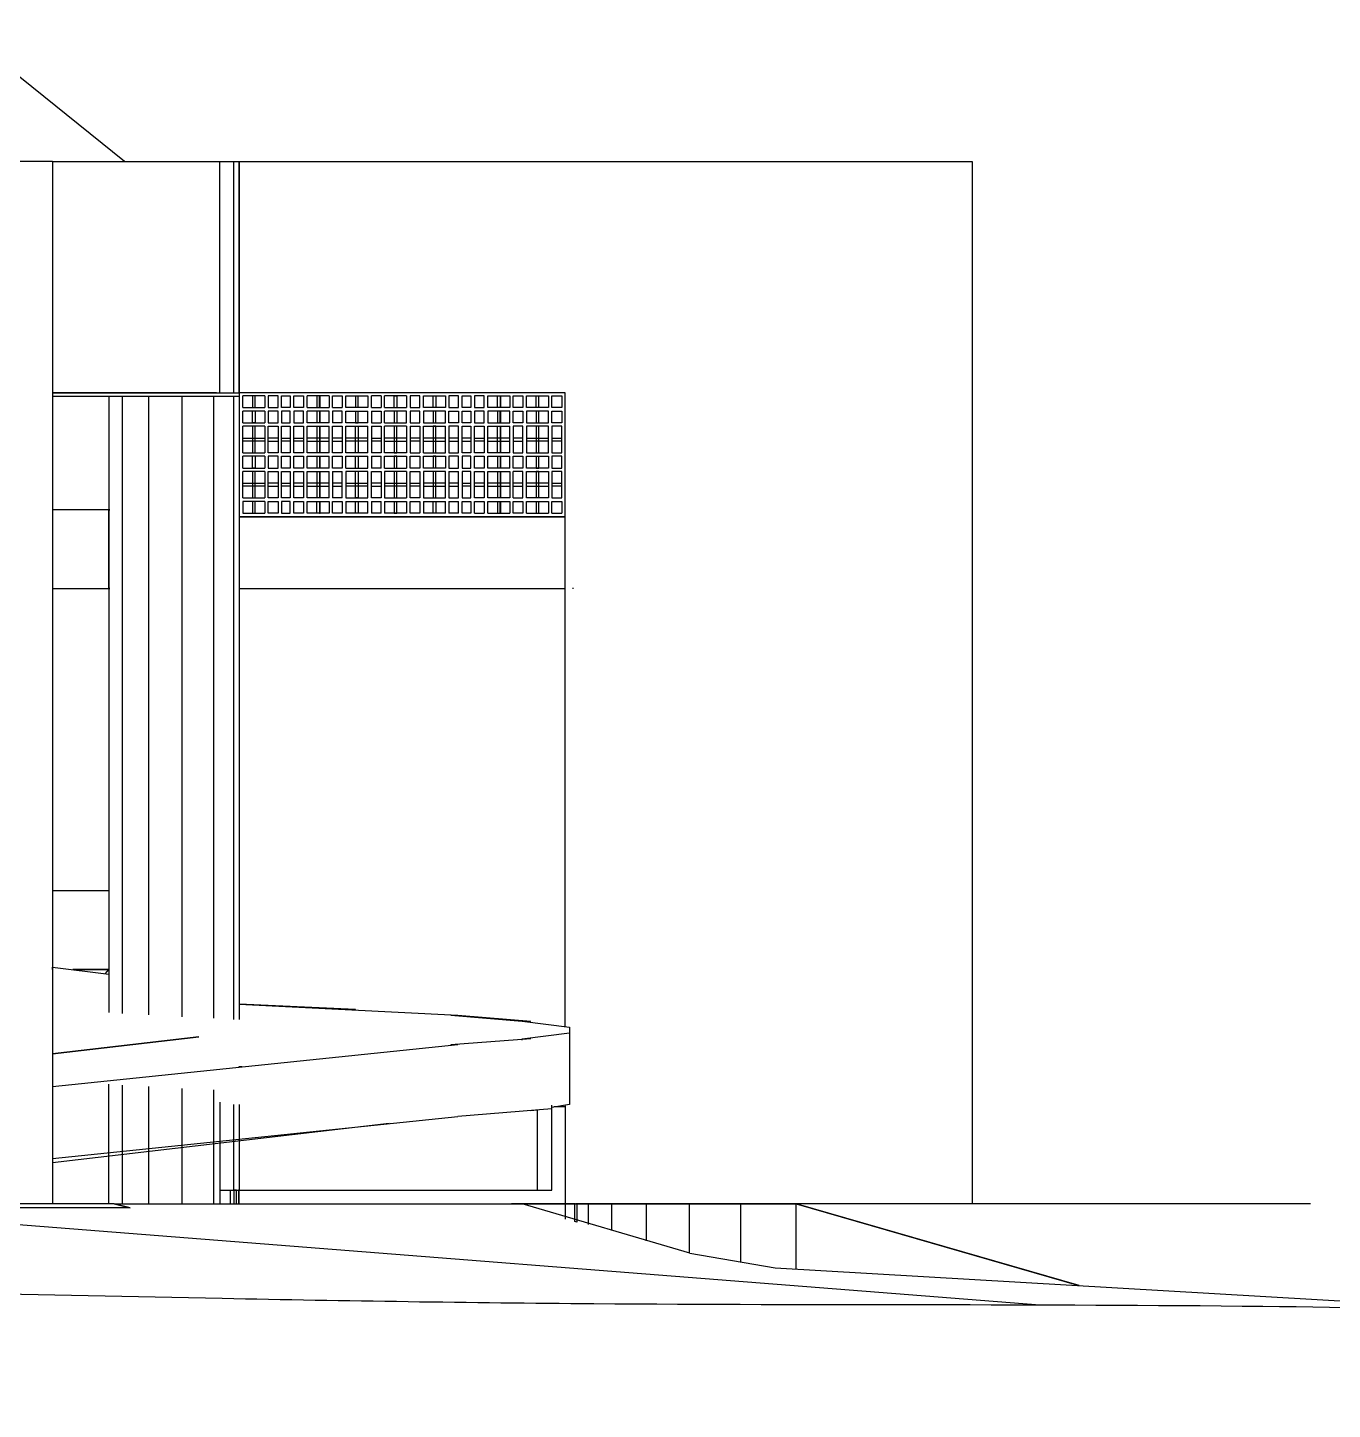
# Model space of a CAD drawing. Extents: x -748 to 161, y 105 to 425.
# Drawn here: x 117.25 to 137.28, y 386.05 to 407.26 of the extents above; entities that cross this region are included whole.
import ezdxf

# ---------------------------------------------------------------- set-up
doc = ezdxf.new("R2010")
doc.units = 0
doc.header["$LTSCALE"] = 2
doc.header["$MEASUREMENT"] = 0
doc.layers.get('0').update_dxf_attribs({"linetype": 'CONTINUOUS'})
doc.layers.add('02', color=2, linetype='CONTINUOUS')
doc.layers.add('LINHA_CHAO', color=6, linetype='CONTINUOUS')

msp = doc.modelspace()

# ---------------------------------------------------------------- linework, layer by layer
at = {"color": 1, "linetype": 'Continuous'}
for p, q in [((118.74, 405.207), (116.186, 407.262)), ((117.633, 405.207), (99.069, 405.207)), ((117.633, 405.207), (117.633, 389.207)), ((117.944, 392.804), (118.498, 392.804))]:
    msp.add_line(p, q, dxfattribs=at)
at = {"color": 8, "linetype": 'Continuous'}
for p, q in [((117.633, 405.207), (131.749, 405.207)), ((120.202, 401.655), (120.202, 405.207)), ((120.418, 401.655), (120.418, 405.207)), ((120.499, 401.655), (120.499, 405.207)), ((120.499, 405.207), (120.499, 392.035)), ((131.749, 405.207), (131.749, 389.207)), ((120.148, 401.655), (117.633, 401.655)), ((117.633, 401.655), (120.202, 401.655)), ((117.633, 401.655), (120.499, 401.655)), ((117.633, 401.605), (120.499, 401.605)), ((118.498, 401.605), (118.498, 392.146)), ((118.512, 401.655), (118.525, 401.655)), ((118.701, 401.605), (118.701, 392.127)), ((119.107, 401.605), (119.107, 392.106)), ((119.62, 401.605), (119.62, 392.08)), ((120.107, 392.055), (120.107, 401.605)), ((120.418, 392.039), (120.418, 401.605)), ((125.502, 401.655), (120.486, 401.655)), ((120.499, 401.646), (120.499, 401.664)), ((125.502, 401.655), (120.499, 401.655)), ((120.553, 401.43), (120.553, 401.61)), ((120.891, 401.61), (120.553, 401.61)), ((120.702, 401.61), (120.702, 401.43)), ((120.743, 401.43), (120.743, 401.61)), ((120.891, 401.61), (120.891, 401.43)), ((121.094, 401.61), (120.945, 401.61)), ((120.945, 401.61), (120.945, 401.43)), ((121.094, 401.43), (121.094, 401.61)), ((121.148, 401.43), (121.148, 401.61)), ((121.148, 401.61), (121.283, 401.61)), ((121.283, 401.61), (121.283, 401.43)), ((121.337, 401.43), (121.337, 401.61)), ((121.337, 401.61), (121.486, 401.61)), ((121.486, 401.61), (121.486, 401.43)), ((121.878, 401.61), (121.54, 401.61)), ((121.54, 401.43), (121.54, 401.61)), ((121.689, 401.61), (121.689, 401.43)), ((121.73, 401.43), (121.73, 401.61)), ((121.743, 401.43), (121.743, 401.61)), ((121.878, 401.61), (121.878, 401.43)), ((121.932, 401.61), (122.081, 401.61)), ((121.932, 401.43), (121.932, 401.61)), ((122.081, 401.61), (122.081, 401.43)), ((122.135, 401.61), (122.473, 401.61)), ((122.135, 401.43), (122.135, 401.61)), ((122.284, 401.61), (122.284, 401.43)), ((122.325, 401.43), (122.325, 401.61)), ((122.473, 401.61), (122.473, 401.43)), ((122.676, 401.61), (122.527, 401.61)), ((122.527, 401.43), (122.527, 401.61)), ((122.676, 401.61), (122.676, 401.43)), ((123.068, 401.61), (122.73, 401.61)), ((122.73, 401.43), (122.73, 401.61)), ((122.879, 401.43), (122.879, 401.61)), ((122.879, 401.61), (122.919, 401.61)), ((122.919, 401.61), (122.919, 401.43)), ((123.068, 401.61), (123.068, 401.43)), ((123.271, 401.61), (123.122, 401.61)), ((123.122, 401.61), (123.122, 401.43)), ((123.271, 401.43), (123.271, 401.61)), ((123.325, 401.43), (123.325, 401.61)), ((123.325, 401.61), (123.663, 401.61)), ((123.474, 401.43), (123.474, 401.61)), ((123.514, 401.61), (123.514, 401.43)), ((123.663, 401.61), (123.663, 401.43)), ((123.866, 401.61), (123.717, 401.61)), ((123.717, 401.61), (123.717, 401.43)), ((123.866, 401.43), (123.866, 401.61)), ((123.92, 401.43), (123.92, 401.61)), ((123.92, 401.61), (124.055, 401.61)), ((124.055, 401.61), (124.055, 401.43)), ((124.258, 401.61), (124.109, 401.61)), ((124.109, 401.61), (124.109, 401.43)), ((124.258, 401.43), (124.258, 401.61)), ((124.312, 401.43), (124.312, 401.61)), ((124.312, 401.61), (124.65, 401.61)), ((124.461, 401.43), (124.461, 401.61)), ((124.501, 401.61), (124.501, 401.43)), ((124.515, 401.43), (124.515, 401.61)), ((124.65, 401.61), (124.65, 401.43)), ((124.704, 401.43), (124.704, 401.61)), ((124.704, 401.61), (124.853, 401.61)), ((124.853, 401.61), (124.853, 401.43)), ((124.907, 401.61), (125.245, 401.61)), ((124.907, 401.43), (124.907, 401.61)), ((125.056, 401.43), (125.056, 401.61)), ((125.096, 401.43), (125.096, 401.61)), ((125.245, 401.61), (125.245, 401.43)), ((125.299, 401.61), (125.448, 401.61)), ((125.299, 401.43), (125.299, 401.61)), ((125.448, 401.61), (125.448, 401.43)), ((125.502, 391.929), (125.502, 401.655)), ((120.553, 401.43), (120.891, 401.43)), ((120.553, 401.196), (120.553, 401.376)), ((120.891, 401.376), (120.553, 401.376)), ((120.702, 401.43), (120.743, 401.43)), ((120.702, 401.196), (120.702, 401.376)), ((120.743, 401.376), (120.743, 401.196)), ((120.891, 401.376), (120.891, 401.196)), ((120.945, 401.43), (121.094, 401.43)), ((121.094, 401.376), (120.945, 401.376)), ((120.945, 401.376), (120.945, 401.196)), ((121.094, 401.196), (121.094, 401.376)), ((121.283, 401.43), (121.148, 401.43)), ((121.283, 401.376), (121.148, 401.376)), ((121.148, 401.376), (121.148, 401.196)), ((121.283, 401.196), (121.283, 401.376)), ((121.486, 401.43), (121.337, 401.43)), ((121.486, 401.376), (121.337, 401.376)), ((121.337, 401.376), (121.337, 401.196)), ((121.486, 401.196), (121.486, 401.376)), ((121.54, 401.43), (121.878, 401.43)), ((121.878, 401.376), (121.54, 401.376)), ((121.54, 401.196), (121.54, 401.376)), ((121.689, 401.376), (121.689, 401.196)), ((121.73, 401.376), (121.73, 401.196)), ((121.743, 401.196), (121.743, 401.376)), ((121.878, 401.196), (121.878, 401.376)), ((121.932, 401.43), (122.081, 401.43)), ((122.081, 401.376), (121.932, 401.376)), ((121.932, 401.376), (121.932, 401.196)), ((122.081, 401.196), (122.081, 401.376)), ((122.473, 401.43), (122.135, 401.43)), ((122.135, 401.376), (122.473, 401.376)), ((122.135, 401.196), (122.135, 401.376)), ((122.284, 401.376), (122.284, 401.196)), ((122.325, 401.196), (122.325, 401.376)), ((122.473, 401.196), (122.473, 401.376)), ((122.527, 401.43), (122.676, 401.43)), ((122.527, 401.376), (122.676, 401.376)), ((122.527, 401.376), (122.527, 401.196)), ((122.676, 401.376), (122.676, 401.196)), ((122.73, 401.43), (123.068, 401.43)), ((123.068, 401.376), (122.73, 401.376)), ((122.73, 401.196), (122.73, 401.376)), ((122.879, 401.376), (122.879, 401.196)), ((122.919, 401.376), (122.919, 401.196)), ((123.068, 401.196), (123.068, 401.376)), ((123.122, 401.43), (123.271, 401.43)), ((123.271, 401.376), (123.122, 401.376)), ((123.122, 401.376), (123.122, 401.196)), ((123.271, 401.196), (123.271, 401.376)), ((123.663, 401.43), (123.325, 401.43)), ((123.663, 401.376), (123.325, 401.376)), ((123.325, 401.376), (123.325, 401.196)), ((123.514, 401.43), (123.474, 401.43)), ((123.514, 401.376), (123.474, 401.376)), ((123.474, 401.376), (123.474, 401.196)), ((123.514, 401.196), (123.514, 401.376)), ((123.663, 401.196), (123.663, 401.376)), ((123.717, 401.43), (123.866, 401.43)), ((123.717, 401.196), (123.717, 401.376)), ((123.717, 401.376), (123.866, 401.376)), ((123.866, 401.376), (123.866, 401.196)), ((124.055, 401.43), (123.92, 401.43)), ((123.92, 401.196), (123.92, 401.376)), ((123.92, 401.376), (124.055, 401.376)), ((124.055, 401.376), (124.055, 401.196)), ((124.109, 401.43), (124.258, 401.43)), ((124.258, 401.376), (124.109, 401.376)), ((124.109, 401.376), (124.109, 401.196)), ((124.258, 401.196), (124.258, 401.376)), ((124.65, 401.43), (124.312, 401.43)), ((124.65, 401.376), (124.312, 401.376)), ((124.312, 401.376), (124.312, 401.196)), ((124.501, 401.43), (124.461, 401.43)), ((124.501, 401.376), (124.461, 401.376)), ((124.461, 401.376), (124.461, 401.196)), ((124.501, 401.196), (124.501, 401.376)), ((124.515, 401.196), (124.515, 401.376)), ((124.65, 401.196), (124.65, 401.376)), ((124.853, 401.43), (124.704, 401.43)), ((124.704, 401.196), (124.704, 401.376)), ((124.704, 401.376), (124.853, 401.376)), ((124.853, 401.376), (124.853, 401.196)), ((125.245, 401.43), (124.907, 401.43)), ((125.245, 401.376), (124.907, 401.376)), ((124.907, 401.376), (124.907, 401.196)), ((125.096, 401.376), (125.056, 401.376)), ((125.056, 401.376), (125.056, 401.196)), ((125.096, 401.196), (125.096, 401.376)), ((125.245, 401.196), (125.245, 401.376)), ((125.448, 401.43), (125.299, 401.43)), ((125.299, 401.376), (125.448, 401.376)), ((125.299, 401.196), (125.299, 401.376)), ((125.448, 401.376), (125.448, 401.196)), ((120.553, 401.196), (120.891, 401.196)), ((120.553, 400.736), (120.553, 401.142)), ((120.891, 401.142), (120.553, 401.142)), ((120.743, 401.196), (120.702, 401.196)), ((120.702, 401.142), (120.702, 400.736)), ((120.743, 400.736), (120.743, 401.142)), ((120.891, 401.142), (120.891, 400.736)), ((120.945, 401.196), (121.094, 401.196)), ((120.945, 401.142), (121.094, 401.142)), ((120.945, 400.736), (120.945, 401.142)), ((121.094, 401.142), (121.094, 400.736)), ((121.148, 401.196), (121.283, 401.196)), ((121.148, 400.736), (121.148, 401.142)), ((121.148, 401.142), (121.283, 401.142)), ((121.283, 401.142), (121.283, 400.736)), ((121.337, 401.196), (121.486, 401.196)), ((121.337, 401.142), (121.486, 401.142)), ((121.337, 400.736), (121.337, 401.142)), ((121.486, 401.142), (121.486, 400.736)), ((121.878, 401.196), (121.54, 401.196)), ((121.54, 401.142), (121.878, 401.142)), ((121.54, 400.736), (121.54, 401.142)), ((121.689, 401.142), (121.689, 400.736)), ((121.73, 401.142), (121.73, 400.736)), ((121.743, 400.736), (121.743, 401.142)), ((121.878, 400.736), (121.878, 401.142)), ((122.081, 401.196), (121.932, 401.196)), ((121.932, 401.142), (122.081, 401.142)), ((121.932, 400.736), (121.932, 401.142)), ((122.081, 401.142), (122.081, 400.736)), ((122.473, 401.196), (122.135, 401.196)), ((122.135, 401.142), (122.473, 401.142)), ((122.135, 400.736), (122.135, 401.142)), ((122.284, 401.196), (122.325, 401.196)), ((122.284, 400.736), (122.284, 401.142)), ((122.325, 401.142), (122.325, 400.736)), ((122.473, 400.736), (122.473, 401.142)), ((122.527, 401.196), (122.676, 401.196)), ((122.527, 401.142), (122.676, 401.142)), ((122.527, 401.142), (122.527, 400.736)), ((122.676, 401.142), (122.676, 400.736)), ((122.73, 401.196), (123.068, 401.196)), ((123.068, 401.142), (122.73, 401.142)), ((122.73, 400.736), (122.73, 401.142)), ((122.879, 401.142), (122.879, 400.736)), ((122.919, 400.736), (122.919, 401.142)), ((123.068, 401.142), (123.068, 400.736)), ((123.122, 401.196), (123.271, 401.196)), ((123.122, 401.142), (123.271, 401.142)), ((123.122, 401.142), (123.122, 400.736)), ((123.271, 401.142), (123.271, 400.736)), ((123.325, 401.196), (123.663, 401.196)), ((123.325, 401.142), (123.663, 401.142)), ((123.325, 400.736), (123.325, 401.142)), ((123.514, 401.142), (123.474, 401.142)), ((123.474, 401.142), (123.474, 400.736)), ((123.514, 400.736), (123.514, 401.142)), ((123.663, 400.736), (123.663, 401.142)), ((123.866, 401.196), (123.717, 401.196)), ((123.866, 401.142), (123.717, 401.142)), ((123.717, 401.142), (123.717, 400.736)), ((123.866, 400.736), (123.866, 401.142)), ((124.055, 401.196), (123.92, 401.196)), ((123.92, 401.142), (124.055, 401.142)), ((123.92, 400.736), (123.92, 401.142)), ((124.055, 401.142), (124.055, 400.736)), ((124.109, 401.196), (124.258, 401.196)), ((124.109, 401.142), (124.258, 401.142)), ((124.109, 400.736), (124.109, 401.142)), ((124.258, 401.142), (124.258, 400.736)), ((124.312, 401.196), (124.65, 401.196)), ((124.312, 400.736), (124.312, 401.142)), ((124.312, 401.142), (124.65, 401.142)), ((124.461, 400.736), (124.461, 401.142)), ((124.501, 401.142), (124.501, 400.736)), ((124.515, 400.736), (124.515, 401.142)), ((124.65, 400.736), (124.65, 401.142)), ((124.853, 401.196), (124.704, 401.196)), ((124.853, 401.142), (124.704, 401.142)), ((124.704, 401.142), (124.704, 400.736)), ((124.853, 400.736), (124.853, 401.142)), ((124.907, 401.196), (125.245, 401.196)), ((125.245, 401.142), (124.907, 401.142)), ((124.907, 401.142), (124.907, 400.736)), ((125.056, 401.142), (125.056, 400.736)), ((125.096, 400.736), (125.096, 401.142)), ((125.245, 400.736), (125.245, 401.142)), ((125.448, 401.196), (125.299, 401.196)), ((125.448, 401.142), (125.299, 401.142)), ((125.299, 401.142), (125.299, 400.736)), ((125.448, 400.736), (125.448, 401.142)), ((120.553, 400.961), (120.891, 400.961)), ((120.891, 400.916), (120.553, 400.916)), ((121.094, 400.961), (120.945, 400.961)), ((120.945, 400.916), (121.094, 400.916)), ((121.148, 400.961), (121.283, 400.961)), ((121.283, 400.916), (121.148, 400.916)), ((121.337, 400.961), (121.486, 400.961)), ((121.486, 400.916), (121.337, 400.916)), ((121.878, 400.961), (121.54, 400.961)), ((121.54, 400.916), (121.878, 400.916)), ((122.081, 400.961), (121.932, 400.961)), ((121.932, 400.916), (122.081, 400.916)), ((122.473, 400.961), (122.135, 400.961)), ((122.473, 400.916), (122.135, 400.916)), ((122.527, 400.961), (122.676, 400.961)), ((122.676, 400.916), (122.527, 400.916)), ((123.068, 400.961), (122.73, 400.961)), ((122.73, 400.916), (123.068, 400.916)), ((123.271, 400.961), (123.122, 400.961)), ((123.271, 400.916), (123.122, 400.916)), ((123.663, 400.961), (123.325, 400.961)), ((123.325, 400.916), (123.663, 400.916)), ((123.866, 400.961), (123.717, 400.961)), ((123.717, 400.916), (123.866, 400.916)), ((124.055, 400.961), (123.92, 400.961)), ((123.92, 400.916), (124.055, 400.916)), ((124.109, 400.961), (124.258, 400.961)), ((124.258, 400.916), (124.109, 400.916)), ((124.65, 400.961), (124.312, 400.961)), ((124.312, 400.916), (124.65, 400.916)), ((124.853, 400.961), (124.704, 400.961)), ((124.704, 400.916), (124.853, 400.916)), ((124.907, 400.961), (125.245, 400.961)), ((125.245, 400.916), (124.907, 400.916)), ((125.299, 400.961), (125.448, 400.961)), ((125.448, 400.916), (125.299, 400.916)), ((120.553, 400.736), (120.891, 400.736)), ((120.553, 400.502), (120.553, 400.682)), ((120.891, 400.682), (120.553, 400.682)), ((120.702, 400.736), (120.743, 400.736)), ((120.702, 400.502), (120.702, 400.682)), ((120.743, 400.682), (120.743, 400.502)), ((120.891, 400.682), (120.891, 400.502)), ((121.094, 400.736), (120.945, 400.736)), ((121.094, 400.682), (120.945, 400.682)), ((120.945, 400.682), (120.945, 400.502)), ((121.094, 400.502), (121.094, 400.682)), ((121.283, 400.736), (121.148, 400.736)), ((121.148, 400.682), (121.283, 400.682)), ((121.148, 400.502), (121.148, 400.682)), ((121.283, 400.682), (121.283, 400.502)), ((121.486, 400.736), (121.337, 400.736)), ((121.337, 400.682), (121.486, 400.682)), ((121.337, 400.502), (121.337, 400.682)), ((121.486, 400.682), (121.486, 400.502)), ((121.878, 400.736), (121.54, 400.736)), ((121.54, 400.682), (121.878, 400.682)), ((121.54, 400.502), (121.54, 400.682)), ((121.689, 400.682), (121.689, 400.502)), ((121.73, 400.682), (121.73, 400.502)), ((121.743, 400.502), (121.743, 400.682)), ((121.878, 400.502), (121.878, 400.682)), ((122.081, 400.736), (121.932, 400.736)), ((121.932, 400.682), (122.081, 400.682)), ((121.932, 400.502), (121.932, 400.682)), ((122.081, 400.682), (122.081, 400.502)), ((122.473, 400.736), (122.135, 400.736)), ((122.135, 400.682), (122.473, 400.682)), ((122.135, 400.502), (122.135, 400.682)), ((122.325, 400.736), (122.284, 400.736)), ((122.284, 400.502), (122.284, 400.682)), ((122.284, 400.682), (122.325, 400.682)), ((122.325, 400.682), (122.325, 400.502)), ((122.473, 400.502), (122.473, 400.682)), ((122.676, 400.736), (122.527, 400.736)), ((122.527, 400.682), (122.676, 400.682)), ((122.527, 400.682), (122.527, 400.502)), ((122.676, 400.502), (122.676, 400.682)), ((123.068, 400.736), (122.73, 400.736)), ((122.73, 400.682), (123.068, 400.682)), ((122.73, 400.502), (122.73, 400.682)), ((122.879, 400.736), (122.919, 400.736)), ((122.919, 400.682), (122.879, 400.682)), ((122.879, 400.682), (122.879, 400.502)), ((122.919, 400.502), (122.919, 400.682)), ((123.068, 400.682), (123.068, 400.502)), ((123.122, 400.736), (123.271, 400.736)), ((123.122, 400.682), (123.271, 400.682)), ((123.122, 400.502), (123.122, 400.682)), ((123.271, 400.682), (123.271, 400.502)), ((123.325, 400.736), (123.663, 400.736)), ((123.325, 400.502), (123.325, 400.682)), ((123.325, 400.682), (123.663, 400.682)), ((123.514, 400.682), (123.474, 400.682)), ((123.474, 400.682), (123.474, 400.502)), ((123.514, 400.502), (123.514, 400.682)), ((123.663, 400.682), (123.663, 400.502)), ((123.717, 400.736), (123.866, 400.736)), ((123.866, 400.682), (123.717, 400.682)), ((123.717, 400.682), (123.717, 400.502)), ((123.866, 400.502), (123.866, 400.682)), ((124.055, 400.736), (123.92, 400.736)), ((124.055, 400.682), (123.92, 400.682)), ((123.92, 400.682), (123.92, 400.502)), ((124.055, 400.502), (124.055, 400.682)), ((124.258, 400.736), (124.109, 400.736)), ((124.109, 400.502), (124.109, 400.682)), ((124.109, 400.682), (124.258, 400.682)), ((124.258, 400.682), (124.258, 400.502)), ((124.65, 400.736), (124.312, 400.736)), ((124.312, 400.502), (124.312, 400.682)), ((124.312, 400.682), (124.65, 400.682)), ((124.461, 400.682), (124.461, 400.502)), ((124.501, 400.682), (124.501, 400.502)), ((124.515, 400.502), (124.515, 400.682)), ((124.65, 400.502), (124.65, 400.682)), ((124.704, 400.736), (124.853, 400.736)), ((124.704, 400.502), (124.704, 400.682)), ((124.704, 400.682), (124.853, 400.682)), ((124.853, 400.682), (124.853, 400.502)), ((124.907, 400.736), (125.245, 400.736)), ((124.907, 400.682), (125.245, 400.682)), ((124.907, 400.502), (124.907, 400.682)), ((125.056, 400.736), (125.096, 400.736)), ((125.056, 400.682), (125.056, 400.502)), ((125.096, 400.502), (125.096, 400.682)), ((125.245, 400.682), (125.245, 400.502)), ((125.299, 400.736), (125.448, 400.736)), ((125.448, 400.682), (125.299, 400.682)), ((125.299, 400.682), (125.299, 400.502)), ((125.448, 400.502), (125.448, 400.682)), ((120.553, 400.502), (120.891, 400.502)), ((120.553, 400.042), (120.553, 400.448)), ((120.891, 400.448), (120.553, 400.448)), ((120.743, 400.502), (120.702, 400.502)), ((120.743, 400.448), (120.702, 400.448)), ((120.702, 400.448), (120.702, 400.042)), ((120.743, 400.042), (120.743, 400.448)), ((120.891, 400.448), (120.891, 400.042)), ((120.945, 400.502), (121.094, 400.502)), ((120.945, 400.448), (121.094, 400.448)), ((120.945, 400.042), (120.945, 400.448)), ((121.094, 400.448), (121.094, 400.042)), ((121.283, 400.502), (121.148, 400.502)), ((121.148, 400.042), (121.148, 400.448)), ((121.148, 400.448), (121.283, 400.448)), ((121.283, 400.448), (121.283, 400.042)), ((121.486, 400.502), (121.337, 400.502)), ((121.337, 400.042), (121.337, 400.448)), ((121.337, 400.448), (121.486, 400.448)), ((121.486, 400.448), (121.486, 400.042)), ((121.878, 400.502), (121.54, 400.502)), ((121.54, 400.042), (121.54, 400.448)), ((121.54, 400.448), (121.878, 400.448)), ((121.689, 400.448), (121.689, 400.042)), ((121.73, 400.448), (121.73, 400.042)), ((121.743, 400.042), (121.743, 400.448)), ((121.878, 400.042), (121.878, 400.448)), ((122.081, 400.502), (121.932, 400.502)), ((121.932, 400.448), (122.081, 400.448)), ((121.932, 400.448), (121.932, 400.042)), ((122.081, 400.042), (122.081, 400.448)), ((122.135, 400.502), (122.473, 400.502)), ((122.473, 400.448), (122.135, 400.448)), ((122.135, 400.448), (122.135, 400.042)), ((122.284, 400.042), (122.284, 400.448)), ((122.325, 400.448), (122.325, 400.042)), ((122.473, 400.042), (122.473, 400.448)), ((122.676, 400.502), (122.527, 400.502)), ((122.527, 400.448), (122.676, 400.448)), ((122.527, 400.042), (122.527, 400.448)), ((122.676, 400.448), (122.676, 400.042)), ((122.73, 400.502), (123.068, 400.502)), ((123.068, 400.448), (122.73, 400.448)), ((122.73, 400.448), (122.73, 400.042)), ((122.919, 400.448), (122.879, 400.448)), ((122.879, 400.448), (122.879, 400.042)), ((122.919, 400.042), (122.919, 400.448)), ((123.068, 400.448), (123.068, 400.042)), ((123.271, 400.502), (123.122, 400.502)), ((123.122, 400.448), (123.271, 400.448)), ((123.122, 400.042), (123.122, 400.448)), ((123.271, 400.448), (123.271, 400.042)), ((123.663, 400.502), (123.325, 400.502)), ((123.663, 400.448), (123.325, 400.448)), ((123.325, 400.448), (123.325, 400.042)), ((123.474, 400.448), (123.474, 400.042)), ((123.514, 400.042), (123.514, 400.448)), ((123.663, 400.042), (123.663, 400.448)), ((123.717, 400.502), (123.866, 400.502)), ((123.717, 400.448), (123.717, 400.042)), ((123.717, 400.448), (123.866, 400.448)), ((123.866, 400.042), (123.866, 400.448)), ((123.92, 400.502), (124.055, 400.502)), ((123.92, 400.448), (123.92, 400.042)), ((124.055, 400.448), (123.92, 400.448)), ((124.055, 400.042), (124.055, 400.448)), ((124.258, 400.502), (124.109, 400.502)), ((124.109, 400.448), (124.258, 400.448)), ((124.109, 400.042), (124.109, 400.448)), ((124.258, 400.448), (124.258, 400.042)), ((124.65, 400.502), (124.312, 400.502)), ((124.312, 400.042), (124.312, 400.448)), ((124.312, 400.448), (124.65, 400.448)), ((124.461, 400.448), (124.461, 400.042)), ((124.501, 400.448), (124.501, 400.042)), ((124.515, 400.042), (124.515, 400.448)), ((124.65, 400.448), (124.65, 400.042)), ((124.853, 400.502), (124.704, 400.502)), ((124.704, 400.042), (124.704, 400.448)), ((124.853, 400.448), (124.704, 400.448)), ((124.853, 400.042), (124.853, 400.448)), ((125.245, 400.502), (124.907, 400.502)), ((124.907, 400.448), (125.245, 400.448)), ((124.907, 400.042), (124.907, 400.448)), ((125.056, 400.502), (125.096, 400.502)), ((125.096, 400.448), (125.056, 400.448)), ((125.056, 400.448), (125.056, 400.042)), ((125.096, 400.042), (125.096, 400.448)), ((125.245, 400.448), (125.245, 400.042)), ((125.299, 400.502), (125.448, 400.502)), ((125.448, 400.448), (125.299, 400.448)), ((125.299, 400.448), (125.299, 400.042)), ((125.448, 400.042), (125.448, 400.448)), ((120.553, 400.267), (120.891, 400.267)), ((121.094, 400.267), (120.945, 400.267)), ((121.148, 400.267), (121.283, 400.267)), ((121.486, 400.267), (121.337, 400.267)), ((121.878, 400.267), (121.54, 400.267)), ((122.081, 400.267), (121.932, 400.267)), ((122.135, 400.267), (122.473, 400.267)), ((122.676, 400.267), (122.527, 400.267)), ((122.73, 400.267), (123.068, 400.267)), ((123.122, 400.267), (123.271, 400.267)), ((123.663, 400.267), (123.325, 400.267)), ((123.866, 400.267), (123.717, 400.267)), ((123.92, 400.267), (124.055, 400.267)), ((124.258, 400.267), (124.109, 400.267)), ((124.65, 400.267), (124.312, 400.267)), ((124.853, 400.267), (124.704, 400.267)), ((125.245, 400.267), (124.907, 400.267)), ((125.299, 400.267), (125.448, 400.267)), ((120.891, 400.222), (120.553, 400.222)), ((120.553, 400.042), (120.891, 400.042)), ((120.945, 400.222), (121.094, 400.222)), ((121.094, 400.042), (120.945, 400.042)), ((121.283, 400.222), (121.148, 400.222)), ((121.283, 400.042), (121.148, 400.042)), ((121.337, 400.222), (121.486, 400.222)), ((121.486, 400.042), (121.337, 400.042)), ((121.54, 400.222), (121.878, 400.222)), ((121.878, 400.042), (121.54, 400.042)), ((121.932, 400.222), (122.081, 400.222)), ((122.081, 400.042), (121.932, 400.042)), ((122.473, 400.222), (122.135, 400.222)), ((122.135, 400.042), (122.473, 400.042)), ((122.325, 400.042), (122.284, 400.042)), ((122.527, 400.222), (122.676, 400.222)), ((122.676, 400.042), (122.527, 400.042)), ((123.068, 400.222), (122.73, 400.222)), ((122.73, 400.042), (123.068, 400.042)), ((123.271, 400.222), (123.122, 400.222)), ((123.271, 400.042), (123.122, 400.042)), ((123.325, 400.222), (123.663, 400.222)), ((123.325, 400.042), (123.663, 400.042)), ((123.474, 400.042), (123.514, 400.042)), ((123.717, 400.222), (123.866, 400.222)), ((123.717, 400.042), (123.866, 400.042)), ((124.055, 400.222), (123.92, 400.222)), ((123.92, 400.042), (124.055, 400.042)), ((124.109, 400.222), (124.258, 400.222)), ((124.258, 400.042), (124.109, 400.042)), ((124.312, 400.222), (124.65, 400.222)), ((124.65, 400.042), (124.312, 400.042)), ((124.704, 400.222), (124.853, 400.222)), ((124.704, 400.042), (124.853, 400.042)), ((124.907, 400.222), (125.245, 400.222)), ((125.245, 400.042), (124.907, 400.042)), ((125.448, 400.222), (125.299, 400.222)), ((125.299, 400.042), (125.448, 400.042)), ((118.512, 399.862), (117.633, 399.862)), ((118.498, 398.654), (118.498, 399.862)), ((118.498, 399.862), (118.512, 399.862)), ((120.553, 399.988), (120.553, 399.808)), ((120.891, 399.988), (120.553, 399.988)), ((120.553, 399.808), (120.891, 399.808)), ((120.702, 399.988), (120.702, 399.808)), ((120.702, 399.808), (120.743, 399.808)), ((120.743, 399.808), (120.743, 399.988)), ((120.891, 399.988), (120.891, 399.808)), ((120.945, 399.808), (120.945, 399.988)), ((120.945, 399.988), (121.094, 399.988)), ((121.094, 399.808), (120.945, 399.808)), ((121.094, 399.988), (121.094, 399.808)), ((121.283, 399.988), (121.148, 399.988)), ((121.148, 399.988), (121.148, 399.808)), ((121.148, 399.808), (121.283, 399.808)), ((121.283, 399.808), (121.283, 399.988)), ((121.337, 399.808), (121.337, 399.988)), ((121.337, 399.988), (121.486, 399.988)), ((121.486, 399.808), (121.337, 399.808)), ((121.486, 399.988), (121.486, 399.808)), ((121.54, 399.808), (121.54, 399.988)), ((121.54, 399.988), (121.878, 399.988)), ((121.878, 399.808), (121.54, 399.808)), ((121.689, 399.808), (121.689, 399.988)), ((121.689, 399.988), (121.73, 399.988)), ((121.73, 399.988), (121.73, 399.808)), ((121.73, 399.808), (121.743, 399.808)), ((121.743, 399.808), (121.743, 399.988)), ((121.878, 399.988), (121.878, 399.808)), ((121.932, 399.988), (122.081, 399.988)), ((121.932, 399.808), (121.932, 399.988)), ((122.081, 399.808), (121.932, 399.808)), ((122.081, 399.988), (122.081, 399.808)), ((122.135, 399.988), (122.135, 399.808)), ((122.135, 399.988), (122.473, 399.988)), ((122.473, 399.808), (122.135, 399.808)), ((122.284, 399.808), (122.284, 399.988)), ((122.284, 399.988), (122.325, 399.988)), ((122.325, 399.988), (122.325, 399.808)), ((122.473, 399.808), (122.473, 399.988)), ((122.527, 399.988), (122.527, 399.808)), ((122.527, 399.988), (122.676, 399.988)), ((122.676, 399.808), (122.527, 399.808)), ((122.676, 399.808), (122.676, 399.988)), ((122.73, 399.988), (122.73, 399.808)), ((122.73, 399.988), (123.068, 399.988)), ((123.068, 399.808), (122.73, 399.808)), ((122.879, 399.988), (122.879, 399.808)), ((122.879, 399.808), (122.919, 399.808)), ((122.919, 399.808), (122.919, 399.988)), ((123.068, 399.988), (123.068, 399.808)), ((123.122, 399.988), (123.271, 399.988)), ((123.122, 399.808), (123.122, 399.988)), ((123.271, 399.808), (123.122, 399.808)), ((123.271, 399.988), (123.271, 399.808)), ((123.325, 399.988), (123.325, 399.808)), ((123.325, 399.988), (123.663, 399.988)), ((123.663, 399.808), (123.325, 399.808)), ((123.474, 399.808), (123.474, 399.988)), ((123.474, 399.988), (123.514, 399.988)), ((123.514, 399.988), (123.514, 399.808)), ((123.663, 399.808), (123.663, 399.988)), ((123.717, 399.988), (123.717, 399.808)), ((123.717, 399.988), (123.866, 399.988)), ((123.866, 399.808), (123.717, 399.808)), ((123.866, 399.808), (123.866, 399.988)), ((123.92, 399.808), (123.92, 399.988)), ((123.92, 399.988), (124.055, 399.988)), ((124.055, 399.808), (123.92, 399.808)), ((124.055, 399.988), (124.055, 399.808)), ((124.109, 399.808), (124.109, 399.988)), ((124.109, 399.988), (124.258, 399.988)), ((124.109, 399.808), (124.258, 399.808)), ((124.258, 399.988), (124.258, 399.808)), ((124.312, 399.808), (124.312, 399.988)), ((124.312, 399.988), (124.65, 399.988)), ((124.312, 399.808), (124.65, 399.808)), ((124.461, 399.988), (124.461, 399.808)), ((124.461, 399.808), (124.501, 399.808)), ((124.501, 399.808), (124.501, 399.988)), ((124.515, 399.808), (124.515, 399.988)), ((124.65, 399.988), (124.65, 399.808)), ((124.704, 399.808), (124.704, 399.988)), ((124.704, 399.988), (124.853, 399.988)), ((124.853, 399.808), (124.704, 399.808)), ((124.853, 399.988), (124.853, 399.808)), ((124.907, 399.808), (124.907, 399.988)), ((124.907, 399.988), (125.245, 399.988)), ((124.907, 399.808), (125.245, 399.808)), ((125.056, 399.988), (125.056, 399.808)), ((125.096, 399.808), (125.096, 399.988)), ((125.245, 399.988), (125.245, 399.808)), ((125.299, 399.808), (125.299, 399.988)), ((125.299, 399.988), (125.448, 399.988)), ((125.299, 399.808), (125.448, 399.808)), ((125.448, 399.988), (125.448, 399.808)), ((120.499, 399.754), (125.502, 399.754)), ((125.502, 399.754), (120.499, 399.754)), ((117.633, 398.654), (118.498, 398.654)), ((117.633, 398.654), (118.498, 398.654)), ((117.633, 398.654), (118.512, 398.654)), ((118.512, 398.654), (118.498, 398.654)), ((120.499, 398.654), (125.502, 398.654)), ((120.499, 398.654), (125.502, 398.654)), ((120.499, 398.654), (125.502, 398.654)), ((125.624, 398.645), (125.624, 398.663))]:
    msp.add_line(p, q, dxfattribs=at)
at = {"color": 7, "linetype": 'Continuous'}
for p, q in [((118.498, 394.012), (117.633, 394.012)), ((117.633, 392.804), (117.633, 392.84)), ((117.633, 392.84), (118.498, 392.732)), ((118.498, 392.804), (117.944, 392.804)), ((118.444, 392.741), (118.498, 392.804)), ((120.499, 392.272), (123.852, 392.101)), ((122.284, 392.191), (120.499, 392.272)), ((122.284, 392.182), (122.284, 392.191)), ((123.744, 392.101), (124.839, 392.011)), ((123.852, 392.101), (124.975, 392.011)), ((123.852, 392.092), (123.852, 392.101)), ((124.839, 392.011), (125.57, 391.92)), ((117.633, 391.515), (119.877, 391.776)), ((119.877, 391.766), (117.633, 391.506)), ((124.839, 391.74), (125.57, 391.83)), ((125.57, 391.92), (125.57, 390.731)), ((123.852, 391.65), (117.633, 391.001)), ((124.975, 391.74), (123.744, 391.65)), ((123.744, 391.65), (123.744, 391.632)), ((124.839, 391.722), (124.839, 391.74)), ((125.57, 390.731), (125.299, 390.686)), ((125.502, 390.713), (125.502, 388.973)), ((117.633, 389.901), (123.852, 390.55)), ((125.299, 390.667), (123.852, 390.55)), ((124.975, 390.64), (125.069, 390.649)), ((124.677, 389.207), (125.678, 389.207)), ((125.651, 389.207), (124.677, 389.207)), ((125.651, 389.207), (124.677, 389.207)), ((127.416, 388.451), (124.839, 389.207)), ((125.529, 389.216), (125.529, 389.198)), ((125.624, 389.198), (125.624, 389.216)), ((125.624, 389.216), (125.624, 389.207)), ((125.624, 389.207), (125.651, 389.207)), ((125.651, 389.198), (125.651, 389.216)), ((125.651, 389.216), (125.651, 389.207)), ((125.651, 388.937), (125.651, 389.207)), ((125.678, 389.207), (125.678, 389.216)), ((125.678, 389.207), (125.678, 388.928)), ((125.718, 389.207), (125.718, 389.216)), ((125.853, 389.207), (125.853, 388.892)), ((126.219, 388.802), (126.219, 389.207)), ((126.746, 389.207), (126.746, 388.639)), ((127.408, 388.45), (127.408, 389.207)), ((128.193, 389.207), (128.193, 388.315)), ((129.044, 388.198), (129.044, 389.207)), ((125.678, 388.928), (125.651, 388.937)), ((127.416, 388.451), (128.724, 388.225)), ((131.749, 388.432), (131.749, 388.423))]:
    msp.add_line(p, q, dxfattribs=at)
at = {"color": 5, "linetype": 'Continuous'}
for p, q in [((120.499, 391.307), (120.486, 391.307)), ((125.299, 389.415), (125.299, 390.722)), ((125.069, 390.648), (125.069, 389.415)), ((120.202, 389.415), (125.299, 389.415)), ((120.364, 389.207), (120.364, 389.415)), ((120.459, 389.415), (120.418, 389.415)), ((120.418, 389.415), (120.418, 389.207)), ((120.459, 389.207), (120.459, 389.415)), ((120.499, 389.415), (120.486, 389.415)), ((120.486, 389.415), (120.486, 389.207)), ((120.499, 389.207), (120.499, 389.415)), ((125.529, 389.207), (129.044, 389.207)), ((129.044, 389.207), (133.385, 387.954))]:
    msp.add_line(p, q, dxfattribs=at)
at = {"color": 4, "linetype": 'Continuous'}
for p, q in [((120.499, 391.316), (120.54, 391.316)), ((125.502, 390.695), (125.326, 390.695)), ((125.434, 390.704), (125.502, 390.695)), ((122.798, 390.442), (117.633, 389.838))]:
    msp.add_line(p, q, dxfattribs=at)
at = {"color": 6, "linetype": 'Continuous'}
for p, q in [((118.579, 389.207), (99.15, 389.207)), ((118.823, 389.144), (118.579, 389.207)), ((136.9, 389.207), (129.044, 389.207)), ((118.823, 389.144), (113.739, 389.153))]:
    msp.add_line(p, q, dxfattribs=at)
at = {"color": 3, "linetype": 'Continuous'}
for p, q in [((118.579, 389.207), (124.839, 389.207)), ((118.579, 389.207), (118.823, 389.144)), ((136.941, 389.207), (125.678, 389.207)), ((133.39, 387.953), (129.044, 389.207)), ((113.793, 389.153), (132.788, 387.657)), ((128.724, 388.225), (138.46, 387.657))]:
    msp.add_line(p, q, dxfattribs=at)
at = {"layer": '02', "color": 2, "linetype": 'Continuous'}
for p, q in [((118.498, 389.207), (118.498, 391.046)), ((118.701, 391.027), (118.701, 389.207)), ((119.107, 391.006), (119.107, 389.207)), ((119.62, 390.98), (119.62, 389.207)), ((120.107, 389.207), (120.107, 390.955)), ((120.202, 390.767), (120.202, 389.207)), ((120.418, 389.415), (120.418, 390.731)), ((120.499, 390.731), (120.499, 389.415))]:
    msp.add_line(p, q, dxfattribs=at)
at = {"layer": 'LINHA_CHAO'}
msp.add_spline([(-14.543, 386.052), (1.16, 386.335), (15.123, 386.537), (27.548, 386.821), (29.086, 386.901), (34.696, 387.396), (41.86, 387.679), (49.307, 387.841), (56.591, 388.003), (64.637, 388.326), (73.298, 388.367), (83.416, 388.286), (93.575, 388.164), (103.197, 388), (112.02, 387.919), (120.236, 387.757), (125.943, 387.676), (136.211, 387.635), (144.387, 387.514), (152.076, 387.514), (156.852, 387.474)], degree=3, dxfattribs=at)

doc.saveas('drawing.dxf')
